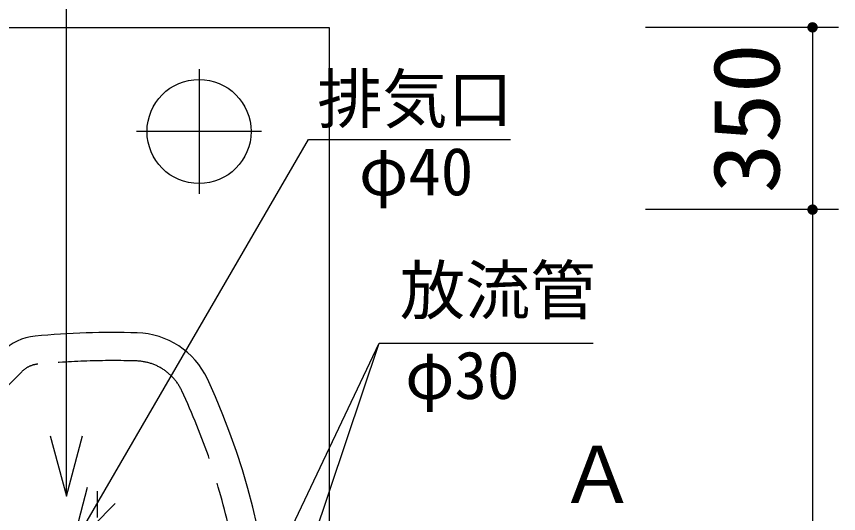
# Model space of a CAD drawing. Units: millimetres, scale not verified. Extents: x -14850 to 14850, y -10500 to 10500.
# Drawn here: x -7017 to -5436, y 812 to 1766 of the extents above; entities that cross this region are included whole.
import ezdxf
from ezdxf.enums import TextEntityAlignment as Align

# ---------------------------------------------------------------- set-up
doc = ezdxf.new("R2010")
doc.units = ezdxf.units.MM
doc.header["$LTSCALE"] = 50
doc.linetypes.add('CHAIN1', pattern=[8, 5, -1, 1, -1])
doc.linetypes.add('DASHED3', pattern=[4, 3, -1])
doc.layers.add('0-1_機器', color=3, linetype='Continuous', lineweight=25)
doc.layers.add('0-2_製作', color=5, linetype='Continuous', lineweight=25)
doc.styles.add('ＭＳ ゴシック', font='')
doc.styles.get('ＭＳ ゴシック').set_extended_font_data('MS Gothic')

msp = doc.modelspace()

# ---------------------------------------------------------------- linework, layer by layer
at = {"layer": '0-1_機器'}
for p, q in [((-6920.54, 845.2), (-6920.54, 1861.35)), ((-6572.45, 605.48), (-6319.63, 1139.03))]:
    msp.add_line(p, q, dxfattribs=at)
at = {"layer": '0-1_機器', "color": 2}
for p, q in [((-10615.6, 1745.48), (-6415.6, 1745.48)), ((-6415.6, 1745.48), (-6415.6, -754.52))]:
    msp.add_line(p, q, dxfattribs=at)
at = {"layer": '0-1_機器', "color": 2, "linetype": 'CHAIN1'}
for p, q in [((-6665.6, 1665.48), (-6665.6, 1425.48)), ((-6545.6, 1545.48), (-6785.6, 1545.48))]:
    msp.add_line(p, q, dxfattribs=at)
at = {"layer": '0-1_機器', "linetype": 'DASHED3'}
msp.add_line((-7006.24, 1084.24), (-7186.59, 903.88), dxfattribs=at)
at = {"layer": '0-1_機器', "linetype": 'CHAIN1'}
msp.add_line((-6860.6, 104.52), (-6860.6, 884.09), dxfattribs=at)
at = {"layer": '0-1_機器'}
for points in [[(-6910.6, 745.64), (-6454.97, 1530.02), (-6067.1, 1530.02)], [(-6572.45, 385.48), (-6319.63, 1139.03), (-5908.38, 1139.03)], [(-6951.6, 961.11), (-6920.54, 845.2), (-6889.48, 961.11)], [(-6880.61, 861.83), (-6910.6, 745.64), (-6826.53, 831.27)]]:
    msp.add_lwpolyline(points, dxfattribs=at)
at = {"layer": '0-1_機器', "color": 2}
msp.add_circle((-6665.6, 1545.48), 100, dxfattribs=at)
at = {"layer": '0-1_機器'}
for centre, radius, start, end in [((-6830.6, -439.52), 1599, 88.35376, 95.38417), ((-6789.09, 1004.88), 154, 25.1192, 88.35378), ((-6970.89, 1048.88), 104, 95.38419, 135), ((-7875.6, 495.48), 1354, 334.88078, 25.1192)]:
    msp.add_arc(centre, radius, start, end, dxfattribs=at)
at = {"layer": '0-1_機器', "linetype": 'DASHED3'}
for centre, radius, start, end in [((-6970.89, 1048.88), 50, 95.38419, 135), ((-6830.6, -439.52), 1545, 88.35376, 95.38417), ((-6789.09, 1004.88), 100, 25.1192, 88.35378), ((-7875.6, 495.48), 1300, 334.88078, 25.1192)]:
    msp.add_arc(centre, radius, start, end, dxfattribs=at)
at = {"layer": '0-2_製作', "color": 2}
for p, q in [((-5436.48, 1745.48), (-5807.3, 1745.48)), ((-5486.48, 1745.48), (-5486.48, 1395.48)), ((-5436.48, 1395.48), (-5807.3, 1395.48)), ((-5486.48, 1395.48), (-5486.48, -404.52))]:
    msp.add_line(p, q, dxfattribs=at)
at = {"layer": '0-2_製作'}
for points in [[(-5491.29, 1754.24), (-5486.48, 1745.48), (-5492.35, 1753.57)], [(-5490.16, 1754.77), (-5486.48, 1745.48), (-5491.29, 1754.24)], [(-5488.96, 1755.16), (-5486.48, 1745.48), (-5490.16, 1754.77)], [(-5487.73, 1755.4), (-5486.48, 1745.48), (-5488.96, 1755.16)], [(-5486.48, 1755.48), (-5486.48, 1745.48), (-5487.73, 1755.4)], [(-5485.85, 1755.46), (-5486.48, 1745.48), (-5486.48, 1755.48)], [(-5484.6, 1755.3), (-5486.48, 1745.48), (-5485.85, 1755.46)], [(-5483.39, 1754.99), (-5486.48, 1745.48), (-5484.6, 1755.3)], [(-5483.39, 1754.99), (-5476.48, 1745.48), (-5486.48, 1745.48)], [(-5482.22, 1754.52), (-5476.48, 1745.48), (-5483.39, 1754.99)], [(-5481.12, 1753.92), (-5476.48, 1745.48), (-5482.22, 1754.52)], [(-5480.1, 1753.18), (-5476.48, 1745.48), (-5481.12, 1753.92)], [(-5494.18, 1751.85), (-5496.48, 1745.48), (-5494.92, 1750.83)], [(-5494.18, 1751.85), (-5486.48, 1745.48), (-5496.48, 1745.48)], [(-5494.92, 1750.83), (-5496.48, 1745.48), (-5496.46, 1746.1)], [(-5486.48, 1745.48), (-5496.4, 1744.22), (-5496.48, 1745.48)], [(-5494.92, 1750.83), (-5496.46, 1746.1), (-5495.52, 1749.73)], [(-5495.52, 1749.73), (-5496.46, 1746.1), (-5496.3, 1747.35)], [(-5486.48, 1745.48), (-5496.16, 1742.99), (-5496.4, 1744.22)], [(-5495.52, 1749.73), (-5496.3, 1747.35), (-5495.99, 1748.57)], [(-5486.48, 1745.48), (-5495.77, 1741.79), (-5496.16, 1742.99)], [(-5486.48, 1745.48), (-5495.24, 1740.66), (-5495.77, 1741.79)], [(-5486.48, 1745.48), (-5494.57, 1739.6), (-5495.24, 1740.66)], [(-5486.48, 1745.48), (-5493.77, 1738.63), (-5494.57, 1739.6)], [(-5493.32, 1752.77), (-5486.48, 1745.48), (-5494.18, 1751.85)], [(-5486.48, 1745.48), (-5492.85, 1737.77), (-5493.77, 1738.63)], [(-5492.35, 1753.57), (-5486.48, 1745.48), (-5493.32, 1752.77)], [(-5486.48, 1745.48), (-5491.83, 1737.03), (-5492.85, 1737.77)], [(-5486.48, 1745.48), (-5490.73, 1736.43), (-5491.83, 1737.03)], [(-5486.48, 1745.48), (-5489.57, 1735.97), (-5490.73, 1736.43)], [(-5486.48, 1745.48), (-5488.35, 1735.65), (-5489.57, 1735.97)], [(-5486.48, 1735.48), (-5488.35, 1735.65), (-5486.48, 1745.48)], [(-5476.48, 1745.48), (-5486.48, 1735.48), (-5486.48, 1745.48)], [(-5476.48, 1745.48), (-5485.22, 1735.55), (-5486.48, 1735.48)], [(-5476.48, 1745.48), (-5483.99, 1735.79), (-5485.22, 1735.55)], [(-5476.48, 1745.48), (-5482.79, 1736.18), (-5483.99, 1735.79)], [(-5476.48, 1745.48), (-5481.66, 1736.71), (-5482.79, 1736.18)], [(-5476.48, 1745.48), (-5480.6, 1737.39), (-5481.66, 1736.71)], [(-5476.48, 1745.48), (-5479.63, 1738.19), (-5480.6, 1737.39)], [(-5479.19, 1752.32), (-5476.48, 1745.48), (-5480.1, 1753.18)], [(-5476.48, 1745.48), (-5478.77, 1739.1), (-5479.63, 1738.19)], [(-5478.39, 1751.35), (-5476.48, 1745.48), (-5479.19, 1752.32)], [(-5476.48, 1745.48), (-5478.03, 1740.12), (-5478.77, 1739.1)], [(-5477.71, 1750.29), (-5476.48, 1745.48), (-5478.39, 1751.35)], [(-5476.5, 1744.85), (-5478.03, 1740.12), (-5476.48, 1745.48)], [(-5476.5, 1744.85), (-5477.43, 1741.22), (-5478.03, 1740.12)], [(-5477.18, 1749.16), (-5476.48, 1745.48), (-5477.71, 1750.29)], [(-5476.65, 1743.6), (-5477.43, 1741.22), (-5476.5, 1744.85)], [(-5476.65, 1743.6), (-5476.96, 1742.39), (-5477.43, 1741.22)], [(-5476.79, 1747.96), (-5476.48, 1745.48), (-5477.18, 1749.16)], [(-5476.55, 1746.73), (-5476.48, 1745.48), (-5476.79, 1747.96)], [(-5486.48, 1735.48), (-5487.1, 1735.5), (-5488.35, 1735.65)], [(-5494.92, 1400.83), (-5496.48, 1395.48), (-5495.52, 1399.73)], [(-5494.92, 1400.83), (-5486.48, 1395.48), (-5496.48, 1395.48)], [(-5495.52, 1399.73), (-5496.48, 1395.48), (-5496.46, 1396.1)], [(-5486.48, 1395.48), (-5496.4, 1394.22), (-5496.48, 1395.48)], [(-5495.52, 1399.73), (-5496.46, 1396.1), (-5495.99, 1398.57)], [(-5495.99, 1398.57), (-5496.46, 1396.1), (-5496.3, 1397.35)], [(-5486.48, 1395.48), (-5496.16, 1392.99), (-5496.4, 1394.22)], [(-5486.48, 1395.48), (-5495.77, 1391.79), (-5496.16, 1392.99)], [(-5486.48, 1395.48), (-5495.24, 1390.66), (-5495.77, 1391.79)], [(-5486.48, 1395.48), (-5494.57, 1389.6), (-5495.24, 1390.66)], [(-5494.18, 1401.85), (-5486.48, 1395.48), (-5494.92, 1400.83)], [(-5486.48, 1395.48), (-5493.77, 1388.63), (-5494.57, 1389.6)], [(-5493.32, 1402.77), (-5486.48, 1395.48), (-5494.18, 1401.85)], [(-5486.48, 1395.48), (-5492.85, 1387.77), (-5493.77, 1388.63)], [(-5492.35, 1403.57), (-5486.48, 1395.48), (-5493.32, 1402.77)], [(-5486.48, 1395.48), (-5491.83, 1387.03), (-5492.85, 1387.77)], [(-5491.29, 1404.24), (-5486.48, 1395.48), (-5492.35, 1403.57)], [(-5486.48, 1395.48), (-5490.73, 1386.43), (-5491.83, 1387.03)], [(-5490.16, 1404.77), (-5486.48, 1395.48), (-5491.29, 1404.24)], [(-5486.48, 1395.48), (-5489.57, 1385.97), (-5490.73, 1386.43)], [(-5488.96, 1405.16), (-5486.48, 1395.48), (-5490.16, 1404.77)], [(-5486.48, 1395.48), (-5488.35, 1385.65), (-5489.57, 1385.97)], [(-5487.73, 1405.4), (-5486.48, 1395.48), (-5488.96, 1405.16)], [(-5486.48, 1385.48), (-5488.35, 1385.65), (-5486.48, 1395.48)], [(-5486.48, 1405.48), (-5486.48, 1395.48), (-5487.73, 1405.4)], [(-5485.85, 1405.46), (-5486.48, 1395.48), (-5486.48, 1405.48)], [(-5484.6, 1405.3), (-5486.48, 1395.48), (-5485.85, 1405.46)], [(-5483.39, 1404.99), (-5486.48, 1395.48), (-5484.6, 1405.3)], [(-5483.39, 1404.99), (-5476.48, 1395.48), (-5486.48, 1395.48)], [(-5476.48, 1395.48), (-5486.48, 1385.48), (-5486.48, 1395.48)], [(-5476.48, 1395.48), (-5485.22, 1385.56), (-5486.48, 1385.48)], [(-5476.48, 1395.48), (-5483.99, 1385.79), (-5485.22, 1385.56)], [(-5476.48, 1395.48), (-5482.79, 1386.18), (-5483.99, 1385.79)], [(-5482.22, 1404.52), (-5476.48, 1395.48), (-5483.39, 1404.99)], [(-5476.48, 1395.48), (-5481.66, 1386.71), (-5482.79, 1386.18)], [(-5481.12, 1403.92), (-5476.48, 1395.48), (-5482.22, 1404.52)], [(-5476.48, 1395.48), (-5480.6, 1387.39), (-5481.66, 1386.71)], [(-5480.1, 1403.18), (-5476.48, 1395.48), (-5481.12, 1403.92)], [(-5476.48, 1395.48), (-5479.63, 1388.19), (-5480.6, 1387.39)], [(-5479.19, 1402.32), (-5476.48, 1395.48), (-5480.1, 1403.18)], [(-5476.48, 1395.48), (-5478.77, 1389.1), (-5479.63, 1388.19)], [(-5478.39, 1401.35), (-5476.48, 1395.48), (-5479.19, 1402.32)], [(-5476.48, 1395.48), (-5478.03, 1390.12), (-5478.77, 1389.1)], [(-5477.71, 1400.29), (-5476.48, 1395.48), (-5478.39, 1401.35)], [(-5476.48, 1395.48), (-5477.43, 1391.22), (-5478.03, 1390.12)], [(-5477.18, 1399.16), (-5476.48, 1395.48), (-5477.71, 1400.29)], [(-5476.5, 1394.85), (-5477.43, 1391.22), (-5476.48, 1395.48)], [(-5476.5, 1394.85), (-5476.96, 1392.39), (-5477.43, 1391.22)], [(-5476.79, 1397.96), (-5476.48, 1395.48), (-5477.18, 1399.16)], [(-5476.65, 1393.6), (-5476.96, 1392.39), (-5476.5, 1394.85)], [(-5476.55, 1396.73), (-5476.48, 1395.48), (-5476.79, 1397.96)], [(-5486.48, 1385.48), (-5487.1, 1385.5), (-5488.35, 1385.65)]]:
    msp.add_solid(points, dxfattribs=at)

# ---------------------------------------------------------------- texts
at = {"layer": '0-1_機器', "color": 4, "style": 'ＭＳ ゴシック'}
for s, height, p in [('\u3000排気口\u3000', 91.79, (-6563.49, 1534.74)), ('\u3000φ40', 91.79, (-6483.5, 1395.38)), ('\u3000放流管\u3000', 91.79, (-6404.76, 1167.21)), ('\u3000φ30', 91.79, (-6394.74, 1004.29)), ('Ａ', 110, (-5974.63, 799))]:
    msp.add_text(s, height=height, dxfattribs=at).set_placement(p, align=Align.BOTTOM_LEFT)
at = {"layer": '0-2_製作', "color": 4, "style": 'ＭＳ ゴシック', "width": 1.1}
msp.add_text('350', height=128.4, rotation=90, dxfattribs=at).set_placement((-5511.48, 1426.73), align=Align.BOTTOM_LEFT)

doc.saveas('drawing.dxf')
